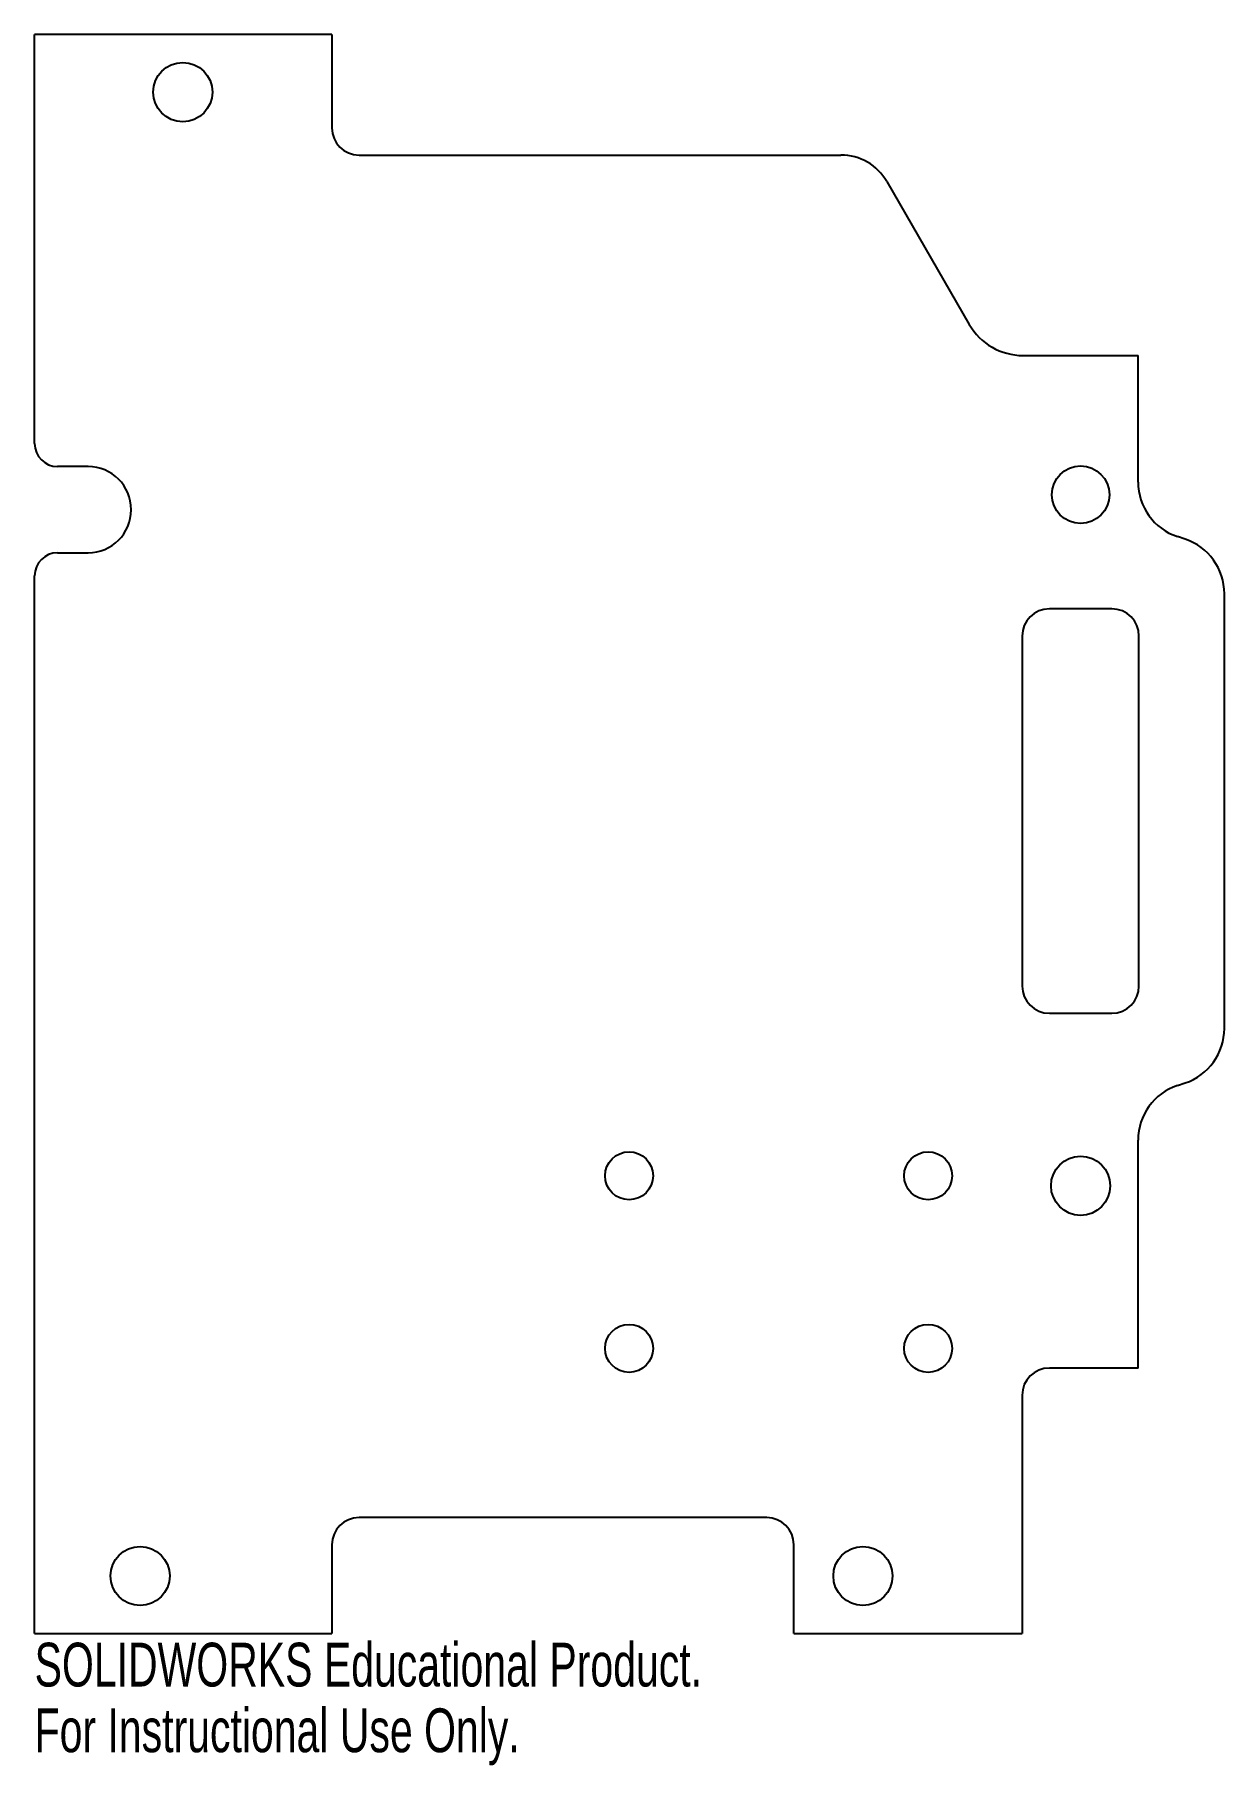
# Model space of a CAD drawing. Header units: inches. Extents: x 1.83 to 7, y -7.02 to 0.5.
import ezdxf

# ---------------------------------------------------------------- set-up
doc = ezdxf.new("R2010")
doc.units = ezdxf.units.IN
doc.header["$MEASUREMENT"] = 0
doc.styles.add('SLDTEXTSTYLE0', font='TXT', dxfattribs={"width": 0.7})

msp = doc.modelspace()

# ---------------------------------------------------------------- linework, layer by layer
at = {"color": 7, "linetype": 'Continuous', "lineweight": 25}
for p, q in [((3.1211, 0.5), (1.8289, 0.5)), ((1.8289, -1.2775), (1.8289, 0.5)), ((3.1211, 0.5), (3.1211, 0.0945)), ((3.2392, -0.0236), (5.3334, -0.0236)), ((5.5329, -0.1388), (5.8914, -0.7598)), ((6.125, -0.8947), (6.625, -0.8947)), ((6.625, -1.4448), (6.625, -0.8947)), ((2.0612, -1.3775), (1.9289, -1.3775)), ((6.8291, -1.693), (6.7959, -1.682)), ((1.9289, -1.7525), (2.0612, -1.7525)), ((1.8289, -6.45), (1.8289, -1.8525)), ((7, -3.8198), (7, -1.9302)), ((6.5108, -1.9961), (6.2392, -1.9961)), ((6.1211, -2.1142), (6.1211, -3.6358)), ((6.6289, -3.6358), (6.6289, -2.1142)), ((6.2392, -3.7539), (6.5108, -3.7539)), ((6.7959, -4.068), (6.8291, -4.057)), ((6.625, -5.2961), (6.625, -4.3052)), ((6.625, -5.2961), (6.2392, -5.2961)), ((6.1211, -5.4142), (6.1211, -6.45)), ((5.0108, -5.9461), (3.2392, -5.9461)), ((3.1211, -6.0642), (3.1211, -6.45)), ((5.1289, -6.45), (5.1289, -6.0642)), ((1.8289, -6.45), (3.1211, -6.45)), ((5.1289, -6.45), (6.1211, -6.45))]:
    msp.add_line(p, q, dxfattribs=at)
for centre, radius in [((2.473, 0.25), 0.1285), ((6.375, -1.5), 0.125), ((4.4125, -4.4605), 0.1043), ((5.7125, -4.4605), 0.1043), ((6.375, -4.5039), 0.1285), ((4.4125, -5.2105), 0.1043), ((5.7125, -5.2105), 0.1043), ((2.2875, -6.2), 0.1285), ((5.4289, -6.2), 0.1285)]:
    msp.add_circle(centre, radius, dxfattribs=at)
for centre, radius, start, end in [((3.2392, 0.0945), 0.1181, 180, 270), ((5.3334, -0.2539), 0.2303, 30, 90), ((6.125, -0.625), 0.2697, 210, 270), ((1.9289, -1.2775), 0.1, 180, 270), ((2.0612, -1.565), 0.1875, 270, 90), ((6.875, -1.4448), 0.25, 180, 251.56505), ((6.75, -1.9302), 0.25, 0, 71.56505), ((1.9289, -1.8525), 0.1, 90, 180), ((6.2392, -2.1142), 0.1181, 90, 180), ((6.5108, -2.1142), 0.1181, 0, 90), ((6.2392, -3.6358), 0.1181, 180, 270), ((6.5108, -3.6358), 0.1181, 270, 0), ((6.75, -3.8198), 0.25, 288.43495, 0), ((6.875, -4.3052), 0.25, 108.43495, 180), ((6.2392, -5.4142), 0.1181, 90, 180), ((3.2392, -6.0642), 0.1181, 90, 180), ((5.0108, -6.0642), 0.1181, 0, 90)]:
    msp.add_arc(centre, radius, start, end, dxfattribs=at)

# ---------------------------------------------------------------- texts
at = {"color": 7, "linetype": 'Continuous', "char_height": 0.1903, "attachment_point": 1, "style": 'SLDTEXTSTYLE0'}
for s, insert in [('SOLIDWORKS Educational Product.', (1.8289, -6.4901)), ('For Instructional Use Only.', (1.8289, -6.7756))]:
    msp.add_mtext(s, dxfattribs=dict(at, insert=insert))

doc.saveas('drawing.dxf')
